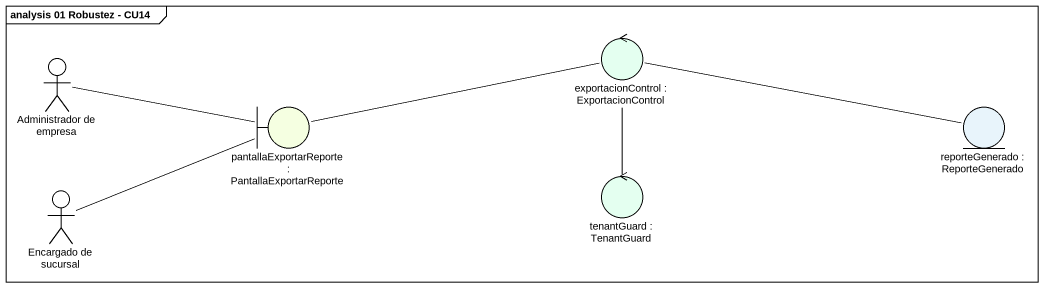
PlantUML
@startuml
mainframe analysis 01 Robustez - CU14
control "exportacionControl : ExportacionControl" as exportacionControl #E4FFF0
actor "Administrador de empresa" as Administrador_de_empresa
boundary "pantallaExportarReporte : PantallaExportarReporte" as pantallaExportarReporte #F5FFE1
entity "reporteGenerado : ReporteGenerado" as reporteGenerado #E8F4FB
actor "Encargado de sucursal" as Encargado_de_sucursal
control "tenantGuard : TenantGuard" as tenantGuard #E4FFF0
exportacionControl -left- pantallaExportarReporte
exportacionControl -right- reporteGenerado
exportacionControl -- tenantGuard
Administrador_de_empresa -right- pantallaExportarReporte
pantallaExportarReporte -right- exportacionControl
Encargado_de_sucursal -right- pantallaExportarReporte
@enduml
